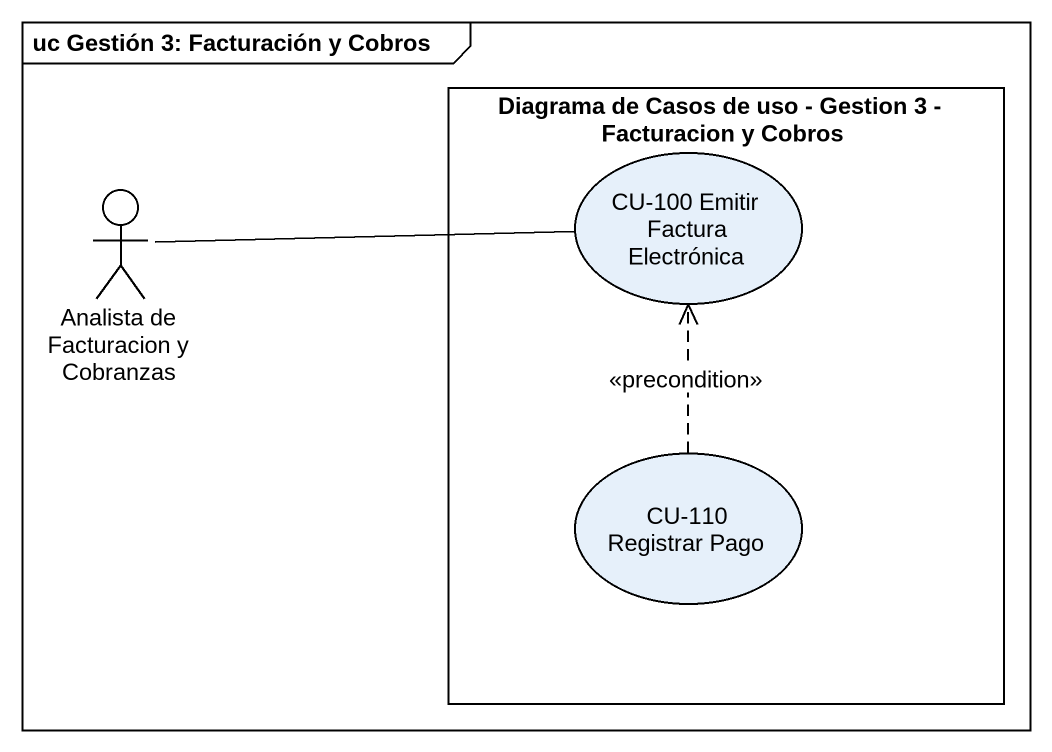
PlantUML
@startuml
mainframe uc Gestión 3: Facturación y Cobros
rectangle "Diagrama de Casos de uso - Gestion 3 - Facturacion y Cobros" as Diagrama_de_Casos_de_uso {
  usecase "CU-100 Emitir Factura Electrónica" as CU_100_Emitir_Factura
  usecase "CU-110 Registrar Pago" as CU_110_Registrar_Pago
}
actor "Analista de Facturacion y Cobranzas" as Analista_de_Facturacion_y
Analista_de_Facturacion_y -right- CU_100_Emitir_Factura
CU_110_Registrar_Pago .up.> CU_100_Emitir_Factura : <<precondition>>
@enduml
